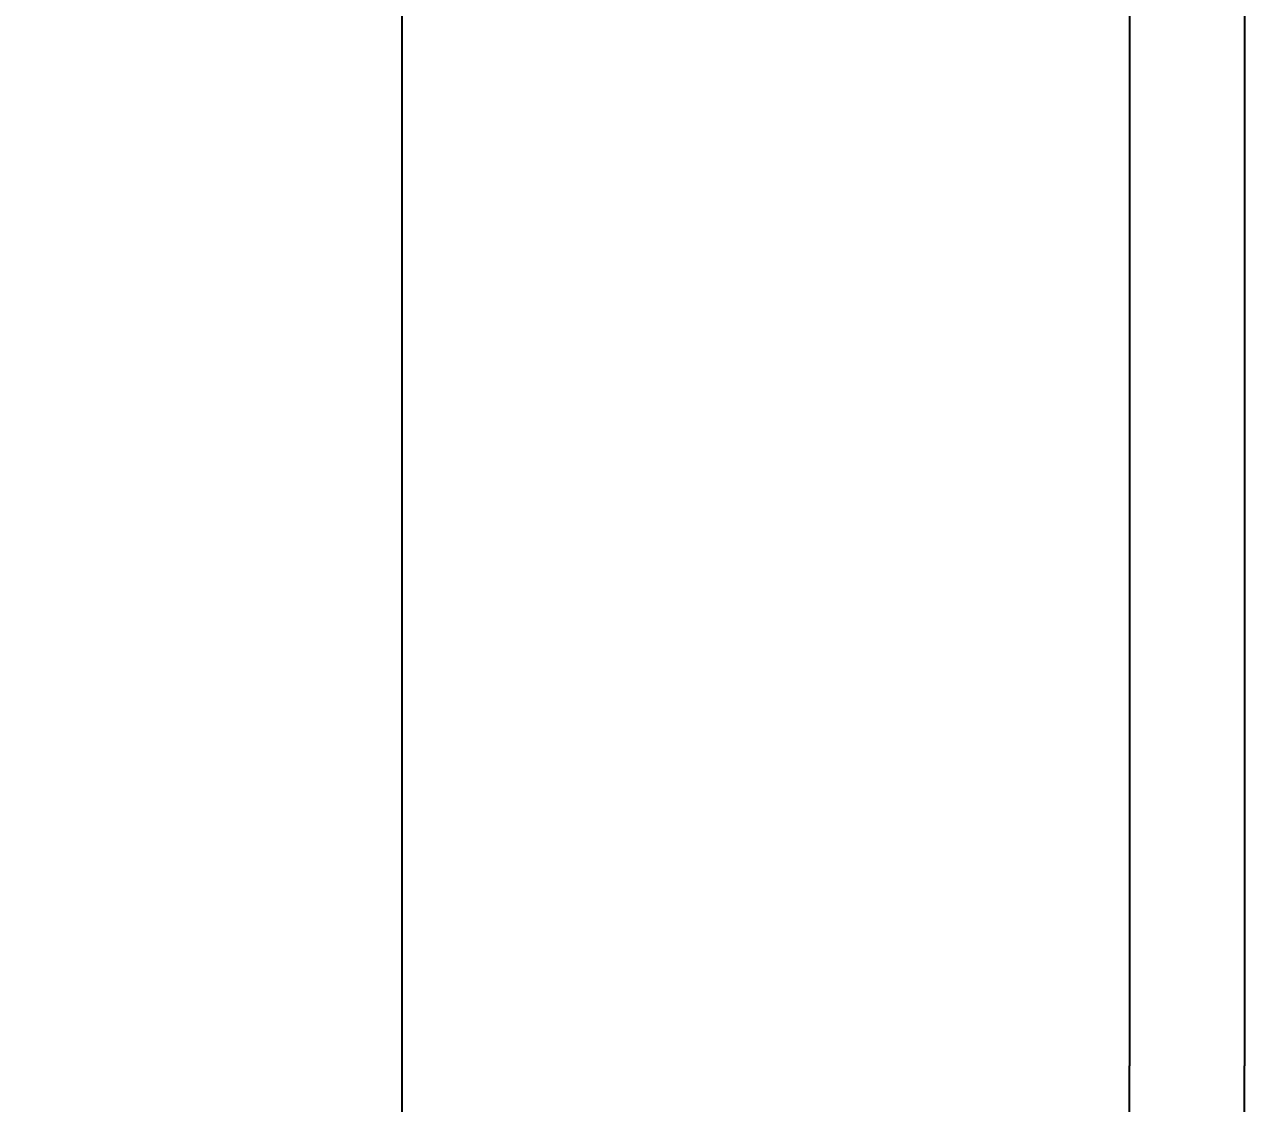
# Model space of a CAD drawing. Header units: millimetres. Extents: x -57981 to -54292, y 3591 to 5422.
# Drawn here: x -56001.5 to -55895.5, y 4129.6 to 4223.3 of the extents above; entities that cross this region are included whole.
import ezdxf

# ---------------------------------------------------------------- set-up
doc = ezdxf.new("R2010")
doc.units = ezdxf.units.MM
doc.styles.get("Standard").update_dxf_attribs({"font": 'arial.ttf'})
doc.dimstyles.new('ÖLÇÜ', dxfattribs={"dimtxt": 50, "dimasz": 20, "dimexe": 1.25, "dimexo": 30, "dimgap": 20, "dimtad": 0, "dimdec": 0, "dimtxsty": 'Standard', "dimcen": 2.5, "dimadec": 1, "dimazin": 0, "dimtfac": 1, "dimtdec": 0, "dimtmove": 0, "dimatfit": 3, "dimfxl": 1, "dimarcsym": 0})

# ---------------------------------------------------------------- blocks, each defined once
blk = doc.blocks.new('KASA-KANAT')
at = {"color": 253, "lineweight": -2}
for p, q in [((86, 73.8), (144.69, 73.8)), ((112.67, 63.8), (144.69, 63.8))]:
    blk.add_line(p, q, dxfattribs=at)
blk = doc.blocks.new('*D34')
at = {"color": 0, "lineweight": -2, "transparency": 16777216}
for p, q in [((-55932.96, 5269.8), (-55969.89, 5269.8)), ((-55968.64, 5249.8), (-55968.64, 4738.06)), ((-55968.64, 4041.6), (-55968.64, 4553.34)), ((-55932.96, 4021.6), (-55969.89, 4021.6))]:
    blk.add_line(p, q, dxfattribs=at)
at = {"color": 0, "transparency": 16777216}
for points in [[(-55971.97, 5249.8), (-55965.31, 5249.8), (-55968.64, 5269.8)], [(-55971.97, 4041.6), (-55965.31, 4041.6), (-55968.64, 4021.6)]]:
    blk.add_solid(points, dxfattribs=at)
at = {"layer": 'Defpoints', "color": 0, "transparency": 16777216}
for p in [(-55968.64, 5269.8), (-55902.96, 5269.8), (-55902.96, 4021.6)]:
    blk.add_point(p, dxfattribs=at)
at = {"color": 0, "transparency": 16777216, "insert": (-55968.64, 4645.7), "char_height": 50, "attachment_point": 5, "rotation": 90}
blk.add_mtext('1248', dxfattribs=at)

msp = doc.modelspace()

# ---------------------------------------------------------------- linework, layer by layer
for p, q in [((-55905.47, 5158.51), (-55905.47, 4132.89)), ((-55895.47, 5158.51), (-55895.47, 4132.89))]:
    msp.add_line(p, q)

# ---------------------------------------------------------------- block references
at = {"rotation": 90.00000000000006}
msp.add_blockref('KASA-KANAT', (-55831.67, 3988.2), dxfattribs=at)

# ---------------------------------------------------------------- dimensions: what is measured, and where the dimension line sits
dim = msp.add_linear_dim(base=(-55968.64, 5269.8), p1=(-55902.96, 4021.6), p2=(-55902.96, 5269.8), angle=90, dimstyle='ÖLÇÜ')
dim.commit()
dim.dimension.update_dxf_attribs({"geometry": '*D34', "text_midpoint": (-55968.64, 4645.7)})

doc.saveas('drawing.dxf')
